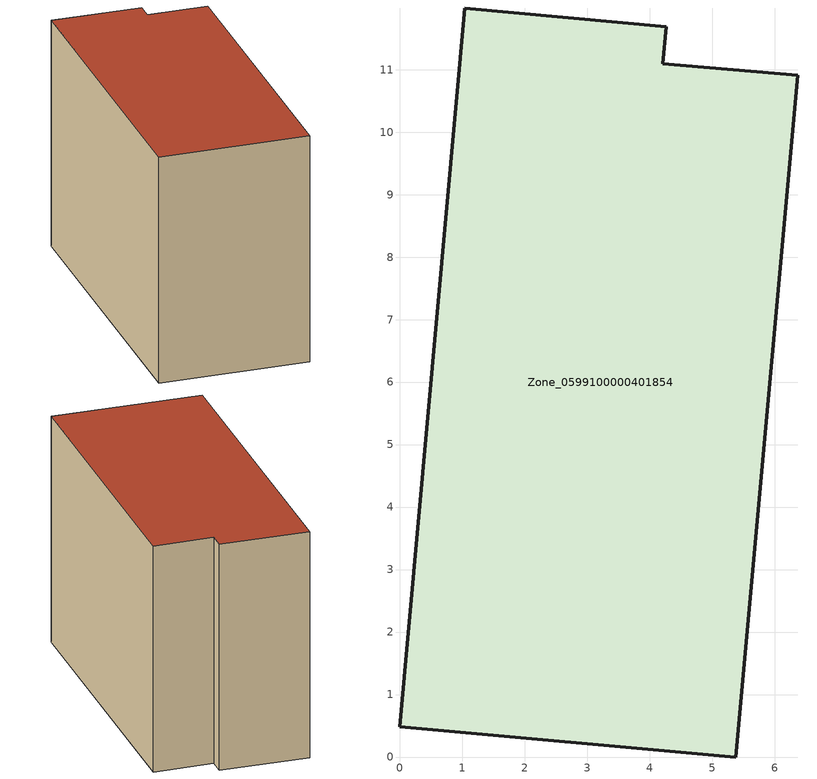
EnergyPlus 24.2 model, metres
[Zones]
Zone_0599100000401854
 floor ground (C_G): 0,0.49 1.04,11.99 4.26,11.69 4.21,11.09 6.37,10.91 5.38,0 z0
 wall outside (C_F): 5.38,0 6.37,10.91 4.21,11.09 4.26,11.69 1.04,11.99 0,0.49 5.38,0 z0:8.49
 roof outside (C_R): 1.04,11.99 0,0.49 5.38,0 6.37,10.91 4.21,11.09 4.26,11.69 z8.49
[BUILDING]
Pand.0599100000401854: North Axis=0; Terrain=City; Loads Convergence Tolerance Value=0.04; Temperature Convergence Tolerance Value=0.4; Solar Distribution=FullExterior; Maximum Number of Warmup Days=25; Minimum Number of Warmup Days=1
[Site:Location]
Rotterdam.The.Hague.AP_ZH_NLD Design_Conditions: Latitude=51.96; Longitude=4.45; Time Zone=1; Elevation=-4.5
[SITE:GROUNDTEMPERATURE:BUILDINGSURFACE]
18, 18, 18, 18, 18, 18, 18, 18, 18, 18, 18, 18
[MATERIAL] Thermal Absorptance=0.9; Solar Absorptance=0.7; Visible Absorptance=0.7
Name | Roughness | Thickness | Conductivity | Density | Specific Heat
G.TI.1992-2005 | MediumSmooth | 0.15 | 0.06 | 540 | 1210
F.TI.1992-2005 | Rough | 0.3 | 0.12 | 1920 | 840
R.TI.1992-2005 | MediumRough | 0.2 | 0.08 | 1500 | 1000
[CONSTRUCTION]
C_G: G.TI.1992-2005
C_F: F.TI.1992-2005
C_R: R.TI.1992-2005
[ZONE]
Zone_0599100000401854: Type=1; Multiplier=1; Ceiling Height=Autocalculate; Volume=Autocalculate; Floor Area=autocalculate; Part of Total Floor Area=Yes
[ZONEINFILTRATION:DESIGNFLOWRATE]
Infil_Zone_0599100000401854: Zone or ZoneList or Space or SpaceList=Zone_0599100000401854; Schedule=AlwaysOn; Design Flow Rate Calculation Method=Flow/Area; Flow Rate per Floor Area=0.0015; Constant Term Coefficient=1; Temperature Term Coefficient=0; Velocity Term Coefficient=0; Velocity Squared Term Coefficient=0
[HVACTEMPLATE:ZONE:IDEALLOADSAIRSYSTEM]
Zone_0599100000401854: Maximum Heating Supply Air Temperature=50; Minimum Cooling Supply Air Temperature=13; Maximum Heating Supply Air Humidity Ratio=0.0156; Minimum Cooling Supply Air Humidity Ratio=0.0077; Heating Limit=NoLimit; Cooling Limit=NoLimit; Dehumidification Control Type=ConstantSensibleHeatRatio; Cooling Sensible Heat Ratio=0.7; Dehumidification Setpoint=60; Humidification Control Type=None; Humidification Setpoint=30; Outdoor Air Method=None; Outdoor Air Flow Rate per Person=0.00944; Outdoor Air Flow Rate per Zone Floor Area=0; Outdoor Air Flow Rate per Zone=0; Demand Controlled Ventilation Type=None; Outdoor Air Economizer Type=NoEconomizer; Heat Recovery Type=None; Sensible Heat Recovery Effectiveness=0.7; Latent Heat Recovery Effectiveness=0.65
[ZONECONTROL:THERMOSTAT]
ThermostatControl_Zone_0599100000401854: Zone or ZoneList=Zone_0599100000401854; Control Type Schedule=DualSetpointControlType; Control 1=Thermostat_Zone_0599100000401854; Temperature Difference Between Cutout And Setpoint=0
[THERMOSTATSETPOINT:DUALSETPOINT]
Thermostat_Zone_0599100000401854: Heating Setpoint Temperature Schedule=HeatingSetpoint_Zone_0599100000401854; Cooling Setpoint Temperature Schedule=CoolingSetpoint_Zone_0599100000401854
[SCHEDULE:COMPACT]
HeatingSetpoint_Zone_0599100000401854: Through: 12/31, For: AllDays, Until: 24:00, 21
CoolingSetpoint_Zone_0599100000401854: Through: 12/31, For: AllDays, Until: 24:00, 24
DualSetpointControlType: Through: 12/31, For: AllDays, Until: 24:00, 4
AlwaysOn: Through: 12/31, For: AllDays, Until: 24:00, 1
